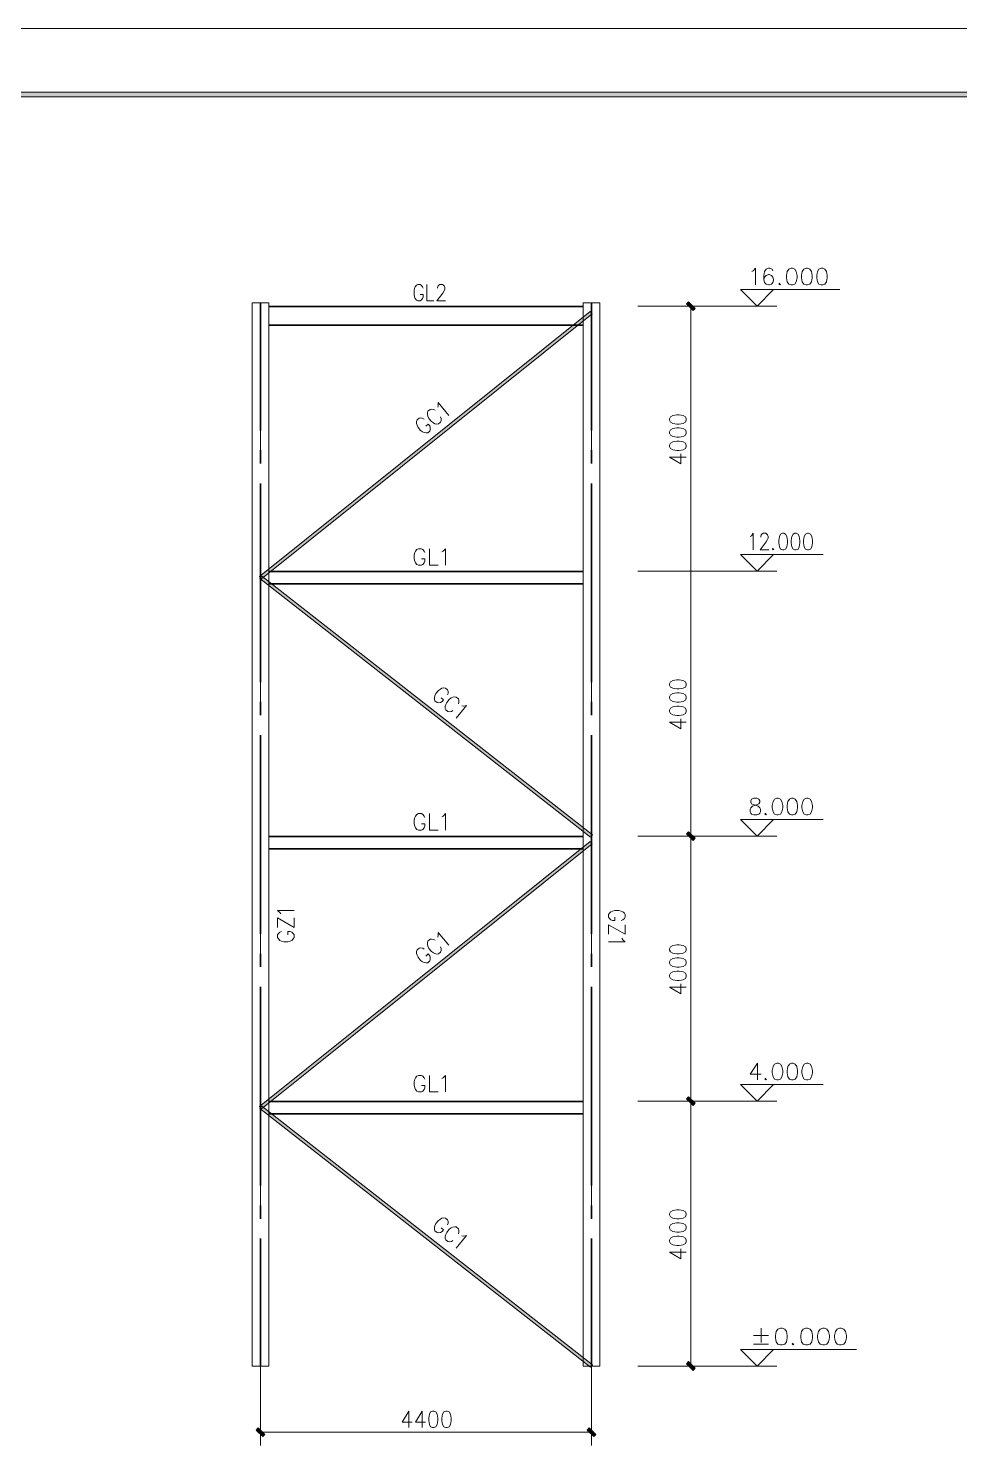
# Model space of a CAD drawing. Header units: millimetres. Extents: x 0 to 586, y 0 to 414.
# Drawn here: x 138.7 to 277.4, y 203.2 to 414.1 of the extents above; entities that cross this region are included whole.
import ezdxf

# ---------------------------------------------------------------- set-up
doc = ezdxf.new("R2010")
doc.units = ezdxf.units.MM

msp = doc.modelspace()

# ---------------------------------------------------------------- hatches: boundary and pattern name
h = msp.add_hatch(color=0)
h.dxf.hatch_style = 2
h.paths.add_polyline_path([(576.117861, 404.569083), (575.429944, 403.877639), (24.994306, 403.877639), (24.302861, 404.569083)])
h = msp.add_hatch(color=0)
h.dxf.hatch_style = 2
h.paths.add_polyline_path([(236.699778, 373.083667), (237.01375, 373.397639), (238.001528, 372.413389), (237.687556, 372.099417)])
h = msp.add_hatch(color=0)
h.dxf.hatch_style = 2
h.paths.add_polyline_path([(236.699778, 373.083667), (237.01375, 373.397639), (238.001528, 372.413389), (237.687556, 372.099417)])
h = msp.add_hatch(color=0)
h.dxf.hatch_style = 2
h.paths.add_polyline_path([(173.404389, 332.154389), (173.129222, 332.500111), (222.380528, 371.937139), (222.655694, 371.587889)])
h = msp.add_hatch(color=0)
h.dxf.hatch_style = 2
h.paths.add_polyline_path([(222.698028, 294.050861), (222.426389, 293.701611), (173.175083, 332.221417), (173.446722, 332.570667)])
h = msp.add_hatch(color=0)
h.dxf.hatch_style = 2
h.paths.add_polyline_path([(236.699778, 294.213139), (237.01375, 294.523583), (238.001528, 293.539333), (237.687556, 293.225361)])
h = msp.add_hatch(color=0)
h.dxf.hatch_style = 2
h.paths.add_polyline_path([(236.699778, 294.213139), (237.01375, 294.523583), (238.001528, 293.539333), (237.687556, 293.225361)])
h = msp.add_hatch(color=0)
h.dxf.hatch_style = 2
h.paths.add_polyline_path([(173.404389, 253.280333), (173.129222, 253.626056), (222.380528, 293.063083), (222.655694, 292.717361)])
h = msp.add_hatch(color=0)
h.dxf.hatch_style = 2
h.paths.add_polyline_path([(222.698028, 215.176806), (222.426389, 214.827556), (173.175083, 253.350889), (173.446722, 253.700139)])
h = msp.add_hatch(color=0)
h.dxf.hatch_style = 2
h.paths.add_polyline_path([(236.699778, 254.776111), (237.01375, 255.090083), (238.001528, 254.102306), (237.687556, 253.788333)])
h = msp.add_hatch(color=0)
h.dxf.hatch_style = 2
h.paths.add_polyline_path([(236.699778, 254.776111), (237.01375, 255.090083), (238.001528, 254.102306), (237.687556, 253.788333)])
h = msp.add_hatch(color=0)
h.dxf.hatch_style = 2
h.paths.add_polyline_path([(236.699778, 215.339083), (237.01375, 215.653056), (238.001528, 214.665278), (237.687556, 214.351306)])
h = msp.add_hatch(color=0)
h.dxf.hatch_style = 2
h.paths.add_polyline_path([(173.915917, 204.808667), (173.601944, 204.494694), (172.617694, 205.478944), (172.931667, 205.792917)])
h = msp.add_hatch(color=0)
h.dxf.hatch_style = 2
h.paths.add_polyline_path([(223.213083, 204.808667), (222.899111, 204.494694), (221.911333, 205.478944), (222.225306, 205.792917)])

# ---------------------------------------------------------------- linework, layer by layer
at = {"color": 0, "lineweight": 0}
for points in [[(0, 0), (585.632278, 0), (585.632278, 414.0835), (0, 414.0835)], [(576.117861, 404.569083), (575.429944, 403.877639), (24.994306, 403.877639), (24.302861, 404.569083)], [(252.264333, 378.368278), (251.929194, 378.251861), (251.703417, 377.899083), (251.590528, 377.313472), (251.590528, 376.960694), (251.703417, 376.371556), (251.929194, 376.022306), (252.264333, 375.902361), (252.490111, 375.902361), (252.828778, 376.022306), (253.051028, 376.371556), (253.163917, 376.960694), (253.163917, 377.313472), (253.051028, 377.899083), (252.828778, 378.251861), (252.490111, 378.368278)], [(254.515056, 378.368278), (254.176389, 378.251861), (253.950611, 377.899083), (253.84125, 377.313472), (253.84125, 376.960694), (253.950611, 376.371556), (254.176389, 376.022306), (254.515056, 375.902361), (254.737306, 375.902361), (255.075972, 376.022306), (255.30175, 376.371556), (255.414639, 376.960694), (255.414639, 377.313472), (255.30175, 377.899083), (255.075972, 378.251861), (254.737306, 378.368278)], [(256.76225, 378.368278), (256.423583, 378.251861), (256.201333, 377.899083), (256.088444, 377.313472), (256.088444, 376.960694), (256.201333, 376.371556), (256.423583, 376.022306), (256.76225, 375.902361), (256.988028, 375.902361), (257.323167, 376.022306), (257.548944, 376.371556), (257.661833, 376.960694), (257.661833, 377.313472), (257.548944, 377.899083), (257.323167, 378.251861), (256.988028, 378.368278)], [(236.699778, 373.083667), (237.01375, 373.397639), (238.001528, 372.413389), (237.687556, 372.099417)], [(236.699778, 373.083667), (237.01375, 373.397639), (238.001528, 372.413389), (237.687556, 372.099417)], [(173.404389, 332.154389), (173.129222, 332.500111), (222.380528, 371.937139), (222.655694, 371.587889)], [(234.195056, 355.7905), (234.315, 355.494167), (234.66425, 355.296611), (235.253389, 355.197833), (235.606167, 355.197833), (236.191778, 355.296611), (236.544556, 355.494167), (236.660972, 355.7905), (236.660972, 355.988056), (236.544556, 356.284389), (236.191778, 356.481944), (235.606167, 356.580722), (235.253389, 356.580722), (234.66425, 356.481944), (234.315, 356.284389), (234.195056, 355.988056)], [(234.195056, 353.818472), (234.315, 353.522139), (234.66425, 353.324583), (235.253389, 353.225806), (235.606167, 353.225806), (236.191778, 353.324583), (236.544556, 353.522139), (236.660972, 353.818472), (236.660972, 354.016028), (236.544556, 354.312361), (236.191778, 354.509917), (235.606167, 354.608694), (235.253389, 354.608694), (234.66425, 354.509917), (234.315, 354.312361), (234.195056, 354.016028)], [(234.195056, 351.846444), (234.315, 351.550111), (234.66425, 351.352556), (235.253389, 351.257306), (235.606167, 351.257306), (236.191778, 351.352556), (236.544556, 351.550111), (236.660972, 351.846444), (236.660972, 352.044), (236.544556, 352.340333), (236.191778, 352.537889), (235.606167, 352.636667), (235.253389, 352.636667), (234.66425, 352.537889), (234.315, 352.340333), (234.195056, 352.044)], [(250.994333, 338.93125), (250.715639, 338.814833), (250.532194, 338.462056), (250.436944, 337.876444), (250.436944, 337.523667), (250.532194, 336.938056), (250.715639, 336.585278), (250.994333, 336.465333), (251.177778, 336.465333), (251.456472, 336.585278), (251.643444, 336.938056), (251.735167, 337.523667), (251.735167, 337.876444), (251.643444, 338.462056), (251.456472, 338.814833), (251.177778, 338.93125)], [(252.846417, 338.93125), (252.57125, 338.814833), (252.384278, 338.462056), (252.292556, 337.876444), (252.292556, 337.523667), (252.384278, 336.938056), (252.57125, 336.585278), (252.846417, 336.465333), (253.033389, 336.465333), (253.312083, 336.585278), (253.495528, 336.938056), (253.590778, 337.523667), (253.590778, 337.876444), (253.495528, 338.462056), (253.312083, 338.814833), (253.033389, 338.93125)], [(254.702028, 338.93125), (254.423333, 338.814833), (254.236361, 338.462056), (254.144639, 337.876444), (254.144639, 337.523667), (254.236361, 336.938056), (254.423333, 336.585278), (254.702028, 336.465333), (254.885472, 336.465333), (255.164167, 336.585278), (255.351139, 336.938056), (255.442861, 337.523667), (255.442861, 337.876444), (255.351139, 338.462056), (255.164167, 338.814833), (254.885472, 338.93125)], [(222.698028, 294.050861), (222.426389, 293.701611), (173.175083, 332.221417), (173.446722, 332.570667)], [(234.195056, 316.353472), (234.315, 316.057139), (234.66425, 315.863111), (235.253389, 315.764333), (235.606167, 315.764333), (236.191778, 315.863111), (236.544556, 316.057139), (236.660972, 316.353472), (236.660972, 316.551028), (236.544556, 316.847361), (236.191778, 317.044917), (235.606167, 317.143694), (235.253389, 317.143694), (234.66425, 317.044917), (234.315, 316.847361), (234.195056, 316.551028)], [(234.195056, 314.381444), (234.315, 314.085111), (234.66425, 313.891083), (235.253389, 313.792306), (235.606167, 313.792306), (236.191778, 313.891083), (236.544556, 314.085111), (236.660972, 314.381444), (236.660972, 314.579), (236.544556, 314.875333), (236.191778, 315.072889), (235.606167, 315.171667), (235.253389, 315.171667), (234.66425, 315.072889), (234.315, 314.875333), (234.195056, 314.579)], [(234.195056, 312.409417), (234.315, 312.116611), (234.66425, 311.919056), (235.253389, 311.820278), (235.606167, 311.820278), (236.191778, 311.919056), (236.544556, 312.116611), (236.660972, 312.409417), (236.660972, 312.606972), (236.544556, 312.903306), (236.191778, 313.100861), (235.606167, 313.199639), (235.253389, 313.199639), (234.66425, 313.100861), (234.315, 312.903306), (234.195056, 312.606972)], [(246.725722, 299.494222), (246.394111, 299.377806), (246.28475, 299.141444), (246.28475, 298.908611), (246.394111, 298.67225), (246.616361, 298.555833), (247.057333, 298.439417), (247.388944, 298.323), (247.607667, 298.086639), (247.720556, 297.853806), (247.720556, 297.501028), (247.607667, 297.264667), (247.498306, 297.14825), (247.166694, 297.031833), (246.725722, 297.031833), (246.394111, 297.14825), (246.28475, 297.264667), (246.175389, 297.501028), (246.175389, 297.853806), (246.28475, 298.086639), (246.507, 298.323), (246.838611, 298.439417), (247.279583, 298.555833), (247.498306, 298.67225), (247.607667, 298.908611), (247.607667, 299.141444), (247.498306, 299.377806), (247.166694, 299.494222)], [(250.147667, 299.494222), (249.816056, 299.377806), (249.593806, 299.025028), (249.484444, 298.439417), (249.484444, 298.086639), (249.593806, 297.501028), (249.816056, 297.14825), (250.147667, 297.031833), (250.366389, 297.031833), (250.698, 297.14825), (250.92025, 297.501028), (251.029611, 298.086639), (251.029611, 298.439417), (250.92025, 299.025028), (250.698, 299.377806), (250.366389, 299.494222)], [(252.352528, 299.494222), (252.020917, 299.377806), (251.802194, 299.025028), (251.692833, 298.439417), (251.692833, 298.086639), (251.802194, 297.501028), (252.020917, 297.14825), (252.352528, 297.031833), (252.574778, 297.031833), (252.906389, 297.14825), (253.125111, 297.501028), (253.234472, 298.086639), (253.234472, 298.439417), (253.125111, 299.025028), (252.906389, 299.377806), (252.574778, 299.494222)], [(254.560917, 299.494222), (254.229306, 299.377806), (254.007056, 299.025028), (253.897694, 298.439417), (253.897694, 298.086639), (254.007056, 297.501028), (254.229306, 297.14825), (254.560917, 297.031833), (254.779639, 297.031833), (255.11125, 297.14825), (255.3335, 297.501028), (255.442861, 298.086639), (255.442861, 298.439417), (255.3335, 299.025028), (255.11125, 299.377806), (254.779639, 299.494222)], [(236.699778, 294.213139), (237.01375, 294.523583), (238.001528, 293.539333), (237.687556, 293.225361)], [(236.699778, 294.213139), (237.01375, 294.523583), (238.001528, 293.539333), (237.687556, 293.225361)], [(173.404389, 253.280333), (173.129222, 253.626056), (222.380528, 293.063083), (222.655694, 292.717361)], [(234.195056, 276.916444), (234.315, 276.623639), (234.66425, 276.426083), (235.253389, 276.327306), (235.606167, 276.327306), (236.191778, 276.426083), (236.544556, 276.623639), (236.660972, 276.916444), (236.660972, 277.114), (236.544556, 277.410333), (236.191778, 277.607889), (235.606167, 277.706667), (235.253389, 277.706667), (234.66425, 277.607889), (234.315, 277.410333), (234.195056, 277.114)], [(234.195056, 274.944417), (234.315, 274.651611), (234.66425, 274.454056), (235.253389, 274.355278), (235.606167, 274.355278), (236.191778, 274.454056), (236.544556, 274.651611), (236.660972, 274.944417), (236.660972, 275.141972), (236.544556, 275.438306), (236.191778, 275.635861), (235.606167, 275.734639), (235.253389, 275.734639), (234.66425, 275.635861), (234.315, 275.438306), (234.195056, 275.141972)], [(234.195056, 272.975917), (234.315, 272.679583), (234.66425, 272.482028), (235.253389, 272.38325), (235.606167, 272.38325), (236.191778, 272.482028), (236.544556, 272.679583), (236.660972, 272.975917), (236.660972, 273.169944), (236.544556, 273.466278), (236.191778, 273.663833), (235.606167, 273.762611), (235.253389, 273.762611), (234.66425, 273.663833), (234.315, 273.466278), (234.195056, 273.169944)], [(250.147667, 260.057194), (249.816056, 259.940778), (249.593806, 259.588), (249.484444, 259.002389), (249.484444, 258.649611), (249.593806, 258.064), (249.816056, 257.711222), (250.147667, 257.594806), (250.366389, 257.594806), (250.698, 257.711222), (250.92025, 258.064), (251.029611, 258.649611), (251.029611, 259.002389), (250.92025, 259.588), (250.698, 259.940778), (250.366389, 260.057194)], [(252.352528, 260.057194), (252.020917, 259.940778), (251.802194, 259.588), (251.692833, 259.002389), (251.692833, 258.649611), (251.802194, 258.064), (252.020917, 257.711222), (252.352528, 257.594806), (252.574778, 257.594806), (252.906389, 257.711222), (253.125111, 258.064), (253.234472, 258.649611), (253.234472, 259.002389), (253.125111, 259.588), (252.906389, 259.940778), (252.574778, 260.057194)], [(254.560917, 260.057194), (254.229306, 259.940778), (254.007056, 259.588), (253.897694, 259.002389), (253.897694, 258.649611), (254.007056, 258.064), (254.229306, 257.711222), (254.560917, 257.594806), (254.779639, 257.594806), (255.11125, 257.711222), (255.3335, 258.064), (255.442861, 258.649611), (255.442861, 259.002389), (255.3335, 259.588), (255.11125, 259.940778), (254.779639, 260.057194)], [(222.698028, 215.176806), (222.426389, 214.827556), (173.175083, 253.350889), (173.446722, 253.700139)], [(236.699778, 254.776111), (237.01375, 255.090083), (238.001528, 254.102306), (237.687556, 253.788333)], [(236.699778, 254.776111), (237.01375, 255.090083), (238.001528, 254.102306), (237.687556, 253.788333)], [(234.195056, 237.482944), (234.315, 237.186611), (234.66425, 236.989056), (235.253389, 236.890278), (235.606167, 236.890278), (236.191778, 236.989056), (236.544556, 237.186611), (236.660972, 237.482944), (236.660972, 237.676972), (236.544556, 237.973306), (236.191778, 238.170861), (235.606167, 238.269639), (235.253389, 238.269639), (234.66425, 238.170861), (234.315, 237.973306), (234.195056, 237.676972)], [(234.195056, 235.510917), (234.315, 235.214583), (234.66425, 235.017028), (235.253389, 234.91825), (235.606167, 234.91825), (236.191778, 235.017028), (236.544556, 235.214583), (236.660972, 235.510917), (236.660972, 235.704944), (236.544556, 236.001278), (236.191778, 236.198833), (235.606167, 236.297611), (235.253389, 236.297611), (234.66425, 236.198833), (234.315, 236.001278), (234.195056, 235.704944)], [(234.195056, 233.538889), (234.315, 233.242556), (234.66425, 233.045), (235.253389, 232.946222), (235.606167, 232.946222), (236.191778, 233.045), (236.544556, 233.242556), (236.660972, 233.538889), (236.660972, 233.736444), (236.544556, 234.02925), (236.191778, 234.226806), (235.606167, 234.325583), (235.253389, 234.325583), (234.66425, 234.226806), (234.315, 234.02925), (234.195056, 233.736444)], [(250.694472, 220.623694), (250.317, 220.50375), (250.066528, 220.150972), (249.939528, 219.565361), (249.939528, 219.212583), (250.066528, 218.626972), (250.317, 218.274194), (250.694472, 218.157778), (250.944944, 218.157778), (251.322417, 218.274194), (251.576417, 218.626972), (251.699889, 219.212583), (251.699889, 219.565361), (251.576417, 220.150972), (251.322417, 220.50375), (250.944944, 220.623694)], [(254.469194, 220.623694), (254.091722, 220.50375), (253.84125, 220.150972), (253.71425, 219.565361), (253.71425, 219.212583), (253.84125, 218.626972), (254.091722, 218.274194), (254.469194, 218.157778), (254.719667, 218.157778), (255.097139, 218.274194), (255.351139, 218.626972), (255.474611, 219.212583), (255.474611, 219.565361), (255.351139, 220.150972), (255.097139, 220.50375), (254.719667, 220.623694)], [(256.9845, 220.623694), (256.607028, 220.50375), (256.356556, 220.150972), (256.229556, 219.565361), (256.229556, 219.212583), (256.356556, 218.626972), (256.607028, 218.274194), (256.9845, 218.157778), (257.2385, 218.157778), (257.615972, 218.274194), (257.866444, 218.626972), (257.993444, 219.212583), (257.993444, 219.565361), (257.866444, 220.150972), (257.615972, 220.50375), (257.2385, 220.623694)], [(259.503333, 220.623694), (259.125861, 220.50375), (258.871861, 220.150972), (258.748389, 219.565361), (258.748389, 219.212583), (258.871861, 218.626972), (259.125861, 218.274194), (259.503333, 218.157778), (259.753806, 218.157778), (260.131278, 218.274194), (260.38175, 218.626972), (260.50875, 219.212583), (260.50875, 219.565361), (260.38175, 220.150972), (260.131278, 220.50375), (259.753806, 220.623694)], [(236.699778, 215.339083), (237.01375, 215.653056), (238.001528, 214.665278), (237.687556, 214.351306)], [(198.899639, 208.297639), (198.603306, 208.181222), (198.409278, 207.828444), (198.3105, 207.242833), (198.3105, 206.890056), (198.409278, 206.304444), (198.603306, 205.951667), (198.899639, 205.831722), (199.097194, 205.831722), (199.393528, 205.951667), (199.591083, 206.304444), (199.689861, 206.890056), (199.689861, 207.242833), (199.591083, 207.828444), (199.393528, 208.181222), (199.097194, 208.297639)], [(200.871667, 208.297639), (200.575333, 208.181222), (200.377778, 207.828444), (200.279, 207.242833), (200.279, 206.890056), (200.377778, 206.304444), (200.575333, 205.951667), (200.871667, 205.831722), (201.069222, 205.831722), (201.365556, 205.951667), (201.563111, 206.304444), (201.661889, 206.890056), (201.661889, 207.242833), (201.563111, 207.828444), (201.365556, 208.181222), (201.069222, 208.297639)], [(173.915917, 204.808667), (173.601944, 204.494694), (172.617694, 205.478944), (172.931667, 205.792917)], [(223.213083, 204.808667), (222.899111, 204.494694), (221.911333, 205.478944), (222.225306, 205.792917)]]:
    msp.add_lwpolyline(points, close=True, dxfattribs=at)
for points in [[(246.422333, 377.899083), (246.644583, 378.0155), (246.98325, 378.368278), (246.98325, 375.902361)], [(249.569111, 378.0155), (249.456222, 378.251861), (249.117556, 378.368278), (248.895306, 378.368278), (248.556639, 378.251861), (248.330861, 377.899083), (248.2215, 377.313472), (248.2215, 376.724333), (248.330861, 376.255139), (248.556639, 376.022306), (248.895306, 375.902361), (249.008194, 375.902361), (249.343333, 376.022306), (249.569111, 376.255139), (249.682, 376.607917), (249.682, 376.724333), (249.569111, 377.077111), (249.343333, 377.313472), (249.008194, 377.429889), (248.895306, 377.429889), (248.556639, 377.313472), (248.330861, 377.077111), (248.2215, 376.724333)], [(197.477944, 375.394361), (197.386222, 375.627194), (197.206306, 375.863556), (197.029917, 375.979972), (196.670083, 375.979972), (196.490167, 375.863556), (196.313778, 375.627194), (196.222056, 375.394361), (196.133861, 375.041583), (196.133861, 374.455972), (196.222056, 374.103194), (196.313778, 373.866833), (196.490167, 373.634), (196.670083, 373.514056), (197.029917, 373.514056), (197.206306, 373.634), (197.386222, 373.866833), (197.477944, 374.103194), (197.477944, 374.455972), (197.029917, 374.455972)], [(198.014167, 375.979972), (198.014167, 373.514056), (199.090139, 373.514056)], [(199.626361, 375.394361), (199.626361, 375.510778), (199.718083, 375.747139), (199.806278, 375.863556), (199.986194, 375.979972), (200.3425, 375.979972), (200.522417, 375.863556), (200.610611, 375.747139), (200.702333, 375.510778), (200.702333, 375.277944), (200.610611, 375.041583), (200.434222, 374.688806), (199.538167, 373.514056), (200.790528, 373.514056)], [(250.581583, 376.138722), (250.468694, 376.022306), (250.581583, 375.902361), (250.690944, 376.022306)], [(247.209028, 372.748528), (244.746639, 375.214444)], [(244.746639, 375.214444), (259.535083, 375.214444)], [(247.209028, 372.748528), (249.674944, 375.214444)], [(172.035611, 373.22125), (174.498, 373.22125)], [(172.035611, 215.003944), (172.035611, 373.22125)], [(173.220944, 354.252389), (173.220944, 373.22125)], [(173.266806, 349.324083), (173.266806, 373.22125)], [(173.312667, 354.252389), (173.312667, 373.22125)], [(174.498, 373.22125), (174.498, 215.003944)], [(174.498, 369.848694), (174.498, 372.748528)], [(221.32925, 372.748528), (174.498, 372.748528)], [(174.498, 370.7765), (174.498, 372.748528)], [(174.498, 370.7765), (174.498, 372.748528)], [(221.32925, 372.628583), (174.498, 372.628583)], [(221.32925, 373.22125), (223.795167, 373.22125)], [(221.32925, 215.003944), (221.32925, 373.22125)], [(221.32925, 372.748528), (221.32925, 369.848694)], [(221.32925, 372.748528), (221.32925, 370.7765)], [(221.32925, 372.748528), (221.32925, 370.7765)], [(222.518111, 354.252389), (222.518111, 373.22125)], [(222.563972, 349.324083), (222.563972, 373.22125)], [(222.606306, 354.252389), (222.606306, 373.22125)], [(223.795167, 373.22125), (223.795167, 215.003944)], [(229.464306, 372.748528), (239.324444, 372.748528)], [(229.464306, 372.748528), (239.324444, 372.748528)], [(250.168833, 372.748528), (234.8865, 372.748528)], [(237.352417, 293.874472), (237.352417, 372.748528)], [(221.32925, 369.968639), (174.498, 369.968639)], [(221.32925, 369.848694), (174.498, 369.848694)], [(199.266528, 357.243944), (199.04075, 357.360361), (198.737361, 357.416806), (198.511583, 357.381528), (198.204667, 357.131056), (198.127056, 356.912333), (198.123528, 356.605417), (198.194083, 356.362), (198.34225, 356.026861), (198.716194, 355.575306), (199.016056, 355.363639), (199.241833, 355.247222), (199.541694, 355.190778), (199.771, 355.226056), (200.077917, 355.480056), (200.155528, 355.69525), (200.159056, 356.002167), (200.084972, 356.245583)], [(199.651056, 357.713139), (199.728667, 357.928333), (199.735722, 358.390472), (201.302056, 356.485472)], [(197.657861, 355.921028), (197.432083, 356.037444), (197.132222, 356.093889), (196.902917, 356.058611), (196.596, 355.808139), (196.518389, 355.589417), (196.514861, 355.2825), (196.588944, 355.039083), (196.733583, 354.703944), (197.107528, 354.252389), (197.407389, 354.040722), (197.633167, 353.924306), (197.936556, 353.867861), (198.162333, 353.903139), (198.46925, 354.157139), (198.546861, 354.372333), (198.550389, 354.67925), (198.479833, 354.922667), (198.254056, 355.194306), (197.873056, 354.880333)], [(173.220944, 349.324083), (173.220944, 351.296111)], [(173.312667, 349.324083), (173.312667, 351.296111)], [(222.518111, 349.324083), (222.518111, 351.296111)], [(222.606306, 349.324083), (222.606306, 351.296111)], [(234.195056, 350.269528), (235.839, 349.285278), (235.839, 350.763417)], [(234.195056, 350.269528), (236.660972, 350.269528)], [(173.220944, 316.787389), (173.220944, 346.364278)], [(173.266806, 344.39225), (173.266806, 346.364278)], [(173.312667, 316.787389), (173.312667, 346.364278)], [(222.518111, 316.787389), (222.518111, 346.364278)], [(222.563972, 344.39225), (222.563972, 346.364278)], [(222.606306, 316.787389), (222.606306, 346.364278)], [(173.266806, 311.859083), (173.266806, 341.435972)], [(222.563972, 311.859083), (222.563972, 341.435972)], [(246.175389, 338.462056), (246.358833, 338.578472), (246.637528, 338.93125), (246.637528, 336.465333)], [(247.748778, 338.345639), (247.748778, 338.462056), (247.844028, 338.698417), (247.93575, 338.814833), (248.122722, 338.93125), (248.493139, 338.93125), (248.676583, 338.814833), (248.768306, 338.698417), (248.863556, 338.462056), (248.863556, 338.229222), (248.768306, 337.992861), (248.584861, 337.640083), (247.657056, 336.465333), (248.955278, 336.465333)], [(197.756639, 336.056111), (197.650806, 336.292472), (197.432083, 336.525306), (197.216889, 336.64525), (196.782972, 336.64525), (196.567778, 336.525306), (196.349056, 336.292472), (196.239694, 336.056111), (196.133861, 335.706861), (196.133861, 335.117722), (196.239694, 334.764944), (196.349056, 334.532111), (196.567778, 334.29575), (196.782972, 334.179333), (197.216889, 334.179333), (197.432083, 334.29575), (197.650806, 334.532111), (197.756639, 334.764944), (197.756639, 335.117722), (197.216889, 335.117722)], [(198.409278, 336.64525), (198.409278, 334.179333), (199.7075, 334.179333)], [(200.250778, 336.176056), (200.465972, 336.292472), (200.790528, 336.64525), (200.790528, 334.179333)], [(247.209028, 333.3115), (244.746639, 335.777417)], [(244.746639, 335.777417), (257.069167, 335.777417)], [(247.209028, 333.3115), (249.674944, 335.777417)], [(249.604389, 336.701694), (249.512667, 336.585278), (249.604389, 336.465333), (249.696111, 336.585278)], [(221.32925, 333.3115), (174.498, 333.3115)], [(229.464306, 333.3115), (239.324444, 333.3115)], [(250.168833, 333.3115), (234.8865, 333.3115)], [(221.32925, 333.195083), (174.498, 333.195083)], [(221.32925, 331.459417), (174.498, 331.459417)], [(221.32925, 331.339472), (174.498, 331.339472)], [(201.132722, 314.871806), (201.203278, 315.115222), (201.19975, 315.422139), (201.122139, 315.640861), (200.815222, 315.891333), (200.589444, 315.926611), (200.286056, 315.873694), (200.060278, 315.75375), (199.760417, 315.545611), (199.386472, 315.094056), (199.238306, 314.758917), (199.16775, 314.511972), (199.171278, 314.205056), (199.248889, 313.989861), (199.555806, 313.735861), (199.781583, 313.700583), (200.084972, 313.757028), (200.31075, 313.876972), (200.533, 314.148611), (200.152, 314.462583)], [(202.737861, 313.548889), (202.811944, 313.792306), (202.804889, 314.099222), (202.727278, 314.314417), (202.423889, 314.568417), (202.194583, 314.603694), (201.891194, 314.54725), (201.665417, 314.430833), (201.365556, 314.222694), (200.991611, 313.767611), (200.846972, 313.432472), (200.772889, 313.189056), (200.776417, 312.882139), (200.854028, 312.666944), (201.160944, 312.412944), (201.386722, 312.377667), (201.690111, 312.434111), (201.915889, 312.550528)], [(173.220944, 311.859083), (173.220944, 313.831111)], [(173.312667, 311.859083), (173.312667, 313.831111)], [(203.270556, 313.259611), (203.499861, 313.224333), (203.951417, 313.305472), (202.385083, 311.404)], [(222.518111, 311.859083), (222.518111, 313.831111)], [(222.606306, 311.859083), (222.606306, 313.831111)], [(234.195056, 310.8325), (235.839, 309.84825), (235.839, 311.326389)], [(234.195056, 310.8325), (236.660972, 310.8325)], [(173.220944, 279.322389), (173.220944, 308.899278)], [(173.266806, 306.930778), (173.266806, 308.899278)], [(173.312667, 279.322389), (173.312667, 308.899278)], [(222.518111, 279.322389), (222.518111, 308.899278)], [(222.563972, 306.930778), (222.563972, 308.899278)], [(222.606306, 279.322389), (222.606306, 308.899278)], [(173.266806, 274.394083), (173.266806, 303.970972)], [(222.563972, 274.394083), (222.563972, 303.970972)], [(197.756639, 296.622611), (197.650806, 296.855444), (197.432083, 297.091806), (197.216889, 297.208222), (196.782972, 297.208222), (196.567778, 297.091806), (196.349056, 296.855444), (196.239694, 296.622611), (196.133861, 296.269833), (196.133861, 295.680694), (196.239694, 295.331444), (196.349056, 295.095083), (196.567778, 294.858722), (196.782972, 294.742306), (197.216889, 294.742306), (197.432083, 294.858722), (197.650806, 295.095083), (197.756639, 295.331444), (197.756639, 295.680694), (197.216889, 295.680694)], [(198.409278, 297.208222), (198.409278, 294.742306), (199.7075, 294.742306)], [(200.250778, 296.739028), (200.465972, 296.855444), (200.790528, 297.208222), (200.790528, 294.742306)], [(247.209028, 293.874472), (244.746639, 296.340389)], [(244.746639, 296.340389), (257.069167, 296.340389)], [(247.209028, 293.874472), (249.674944, 296.340389)], [(248.493139, 297.264667), (248.38025, 297.14825), (248.493139, 297.031833), (248.6025, 297.14825)], [(174.498, 291.902444), (174.498, 293.874472)], [(221.32925, 293.874472), (174.498, 293.874472)], [(221.32925, 293.758056), (174.498, 293.758056)], [(221.32925, 293.874472), (221.32925, 291.902444)], [(229.464306, 293.874472), (239.324444, 293.874472)], [(229.464306, 293.874472), (239.324444, 293.874472)], [(250.168833, 293.874472), (234.8865, 293.874472)], [(237.352417, 254.437444), (237.352417, 293.874472)], [(221.32925, 292.022389), (174.498, 292.022389)], [(221.32925, 291.902444), (174.498, 291.902444)], [(176.276, 282.303361), (176.156056, 282.504444), (175.806806, 282.807833), (178.269194, 282.807833)], [(226.98075, 281.290889), (227.213583, 281.389667), (227.449944, 281.594278), (227.566361, 281.795361), (227.566361, 282.201056), (227.449944, 282.402139), (227.213583, 282.60675), (226.98075, 282.709056), (226.627972, 282.807833), (226.038833, 282.807833), (225.689583, 282.709056), (225.453222, 282.60675), (225.216861, 282.402139), (225.100444, 282.201056), (225.100444, 281.795361), (225.216861, 281.594278), (225.453222, 281.389667), (225.689583, 281.290889), (226.038833, 281.290889), (226.038833, 281.795361)], [(175.806806, 280.278417), (175.806806, 281.693056), (178.269194, 280.278417), (178.269194, 281.693056)], [(227.566361, 280.680583), (227.566361, 279.265944), (225.100444, 280.680583), (225.100444, 279.265944)], [(176.392417, 279.668111), (176.156056, 279.569333), (175.923222, 279.364722), (175.806806, 279.163639), (175.806806, 278.757944), (175.923222, 278.556861), (176.156056, 278.35225), (176.392417, 278.249944), (176.745194, 278.151167), (177.330806, 278.151167), (177.683583, 278.249944), (177.916417, 278.35225), (178.152778, 278.556861), (178.269194, 278.757944), (178.269194, 279.163639), (178.152778, 279.364722), (177.916417, 279.569333), (177.683583, 279.668111), (177.330806, 279.668111), (177.330806, 279.163639)], [(199.266528, 278.369889), (199.04075, 278.489833), (198.737361, 278.54275), (198.511583, 278.507472), (198.204667, 278.257), (198.127056, 278.041806), (198.123528, 277.731361), (198.194083, 277.487944), (198.34225, 277.152806), (198.716194, 276.70125), (199.016056, 276.493111), (199.241833, 276.373167), (199.541694, 276.316722), (199.771, 276.355528), (200.077917, 276.606), (200.155528, 276.821194), (200.159056, 277.128111), (200.084972, 277.375056)], [(199.651056, 278.839083), (199.728667, 279.054278), (199.735722, 279.516417), (201.302056, 277.614944)], [(227.097167, 278.655639), (227.213583, 278.454556), (227.566361, 278.151167), (225.100444, 278.151167)], [(173.220944, 274.394083), (173.220944, 276.366111)], [(173.312667, 274.394083), (173.312667, 276.366111)], [(197.657861, 277.046972), (197.432083, 277.166917), (197.132222, 277.219833), (196.902917, 277.184556), (196.596, 276.934083), (196.518389, 276.718889), (196.514861, 276.411972), (196.588944, 276.165028), (196.733583, 275.829889), (197.107528, 275.378333), (197.407389, 275.170194), (197.633167, 275.05025), (197.936556, 274.997333), (198.162333, 275.032611), (198.46925, 275.283083), (198.546861, 275.498278), (198.550389, 275.805194), (198.479833, 276.052139), (198.254056, 276.323778), (197.873056, 276.006278)], [(222.518111, 274.394083), (222.518111, 276.366111)], [(222.606306, 274.394083), (222.606306, 276.366111)], [(173.220944, 241.857389), (173.220944, 271.437806)], [(173.266806, 269.465778), (173.266806, 271.437806)], [(173.312667, 241.857389), (173.312667, 271.437806)], [(222.518111, 241.857389), (222.518111, 271.437806)], [(222.563972, 269.465778), (222.563972, 271.437806)], [(222.606306, 241.857389), (222.606306, 271.437806)], [(234.195056, 271.395472), (235.839, 270.411222), (235.839, 271.889361)], [(234.195056, 271.395472), (236.660972, 271.395472)], [(173.266806, 236.929083), (173.266806, 266.505972)], [(222.563972, 236.929083), (222.563972, 266.505972)], [(247.279583, 260.057194), (246.175389, 258.416778), (247.829917, 258.416778)], [(247.279583, 260.057194), (247.279583, 257.594806)], [(197.756639, 257.672417), (197.650806, 257.90525), (197.432083, 258.141611), (197.216889, 258.258028), (196.782972, 258.258028), (196.567778, 258.141611), (196.349056, 257.90525), (196.239694, 257.672417), (196.133861, 257.319639), (196.133861, 256.7305), (196.239694, 256.38125), (196.349056, 256.144889), (196.567778, 255.912056), (196.782972, 255.792111), (197.216889, 255.792111), (197.432083, 255.912056), (197.650806, 256.144889), (197.756639, 256.38125), (197.756639, 256.7305), (197.216889, 256.7305)], [(198.409278, 258.258028), (198.409278, 255.792111), (199.7075, 255.792111)], [(200.250778, 257.788833), (200.465972, 257.90525), (200.790528, 258.258028), (200.790528, 255.792111)], [(248.493139, 257.827639), (248.38025, 257.711222), (248.493139, 257.594806), (248.6025, 257.711222)], [(247.209028, 254.437444), (244.746639, 256.903361)], [(244.746639, 256.903361), (257.069167, 256.903361)], [(247.209028, 254.437444), (249.674944, 256.903361)], [(174.498, 252.465417), (174.498, 254.437444)], [(221.32925, 254.437444), (174.498, 254.437444)], [(221.32925, 254.321028), (174.498, 254.321028)], [(221.32925, 254.437444), (221.32925, 252.465417)], [(229.464306, 254.437444), (239.324444, 254.437444)], [(229.464306, 254.437444), (239.324444, 254.437444)], [(250.168833, 254.437444), (234.8865, 254.437444)], [(237.352417, 215.003944), (237.352417, 254.437444)], [(221.32925, 252.585361), (174.498, 252.585361)], [(221.32925, 252.465417), (174.498, 252.465417)], [(173.220944, 236.929083), (173.220944, 238.901111)], [(173.312667, 236.929083), (173.312667, 238.901111)], [(222.518111, 236.929083), (222.518111, 238.901111)], [(222.606306, 236.929083), (222.606306, 238.901111)], [(201.132722, 235.99775), (201.203278, 236.241167), (201.19975, 236.548083), (201.122139, 236.766806), (200.815222, 237.017278), (200.589444, 237.052556), (200.286056, 236.999639), (200.060278, 236.879694), (199.760417, 236.671556), (199.386472, 236.22), (199.238306, 235.884861), (199.16775, 235.641444), (199.171278, 235.334528), (199.248889, 235.115806), (199.555806, 234.865333), (199.781583, 234.830056), (200.084972, 234.882972), (200.31075, 235.002917), (200.533, 235.274556), (200.152, 235.588528)], [(202.737861, 234.674833), (202.811944, 234.91825), (202.804889, 235.225167), (202.727278, 235.443889), (202.423889, 235.694361), (202.194583, 235.729639), (201.891194, 235.676722), (201.665417, 235.556778), (201.365556, 235.348639), (200.991611, 234.897083), (200.846972, 234.561944), (200.772889, 234.315), (200.776417, 234.008083), (200.854028, 233.792889), (201.160944, 233.538889), (201.386722, 233.503611), (201.690111, 233.560056), (201.915889, 233.68)], [(203.270556, 234.385556), (203.499861, 234.350278), (203.951417, 234.434944), (202.385083, 232.533472)], [(173.220944, 215.003944), (173.220944, 233.972806)], [(173.266806, 232.000778), (173.266806, 233.972806)], [(173.312667, 215.003944), (173.312667, 233.972806)], [(222.518111, 215.003944), (222.518111, 233.972806)], [(222.563972, 232.000778), (222.563972, 233.972806)], [(222.606306, 215.003944), (222.606306, 233.972806)], [(234.195056, 231.958444), (235.839, 230.974194), (235.839, 232.452333)], [(234.195056, 231.958444), (236.660972, 231.958444)], [(173.266806, 205.143806), (173.266806, 229.040972)], [(222.563972, 205.143806), (222.563972, 229.040972)], [(246.669278, 219.565361), (248.934111, 219.565361)], [(247.801694, 220.623694), (247.801694, 218.510556)], [(247.209028, 215.003944), (244.746639, 217.466333)], [(244.746639, 217.466333), (261.997472, 217.466333)], [(246.669278, 218.274194), (248.934111, 218.274194)], [(247.209028, 215.003944), (249.674944, 217.466333)], [(252.581833, 218.390611), (252.454833, 218.274194), (252.581833, 218.157778), (252.708833, 218.274194)], [(174.498, 215.003944), (172.035611, 215.003944)], [(223.795167, 215.003944), (221.32925, 215.003944)], [(229.464306, 215.003944), (239.324444, 215.003944)], [(250.168833, 215.003944), (234.8865, 215.003944)], [(195.350694, 208.297639), (194.366444, 206.653694), (195.844583, 206.653694)], [(195.350694, 208.297639), (195.350694, 205.831722)], [(197.322722, 208.297639), (196.338472, 206.653694), (197.816611, 206.653694)], [(197.322722, 208.297639), (197.322722, 205.831722)], [(173.266806, 205.143806), (173.266806, 203.171778)], [(222.563972, 205.143806), (173.266806, 205.143806)], [(222.563972, 205.143806), (222.563972, 203.171778)]]:
    msp.add_lwpolyline(points, dxfattribs=at)

doc.saveas('drawing.dxf')
